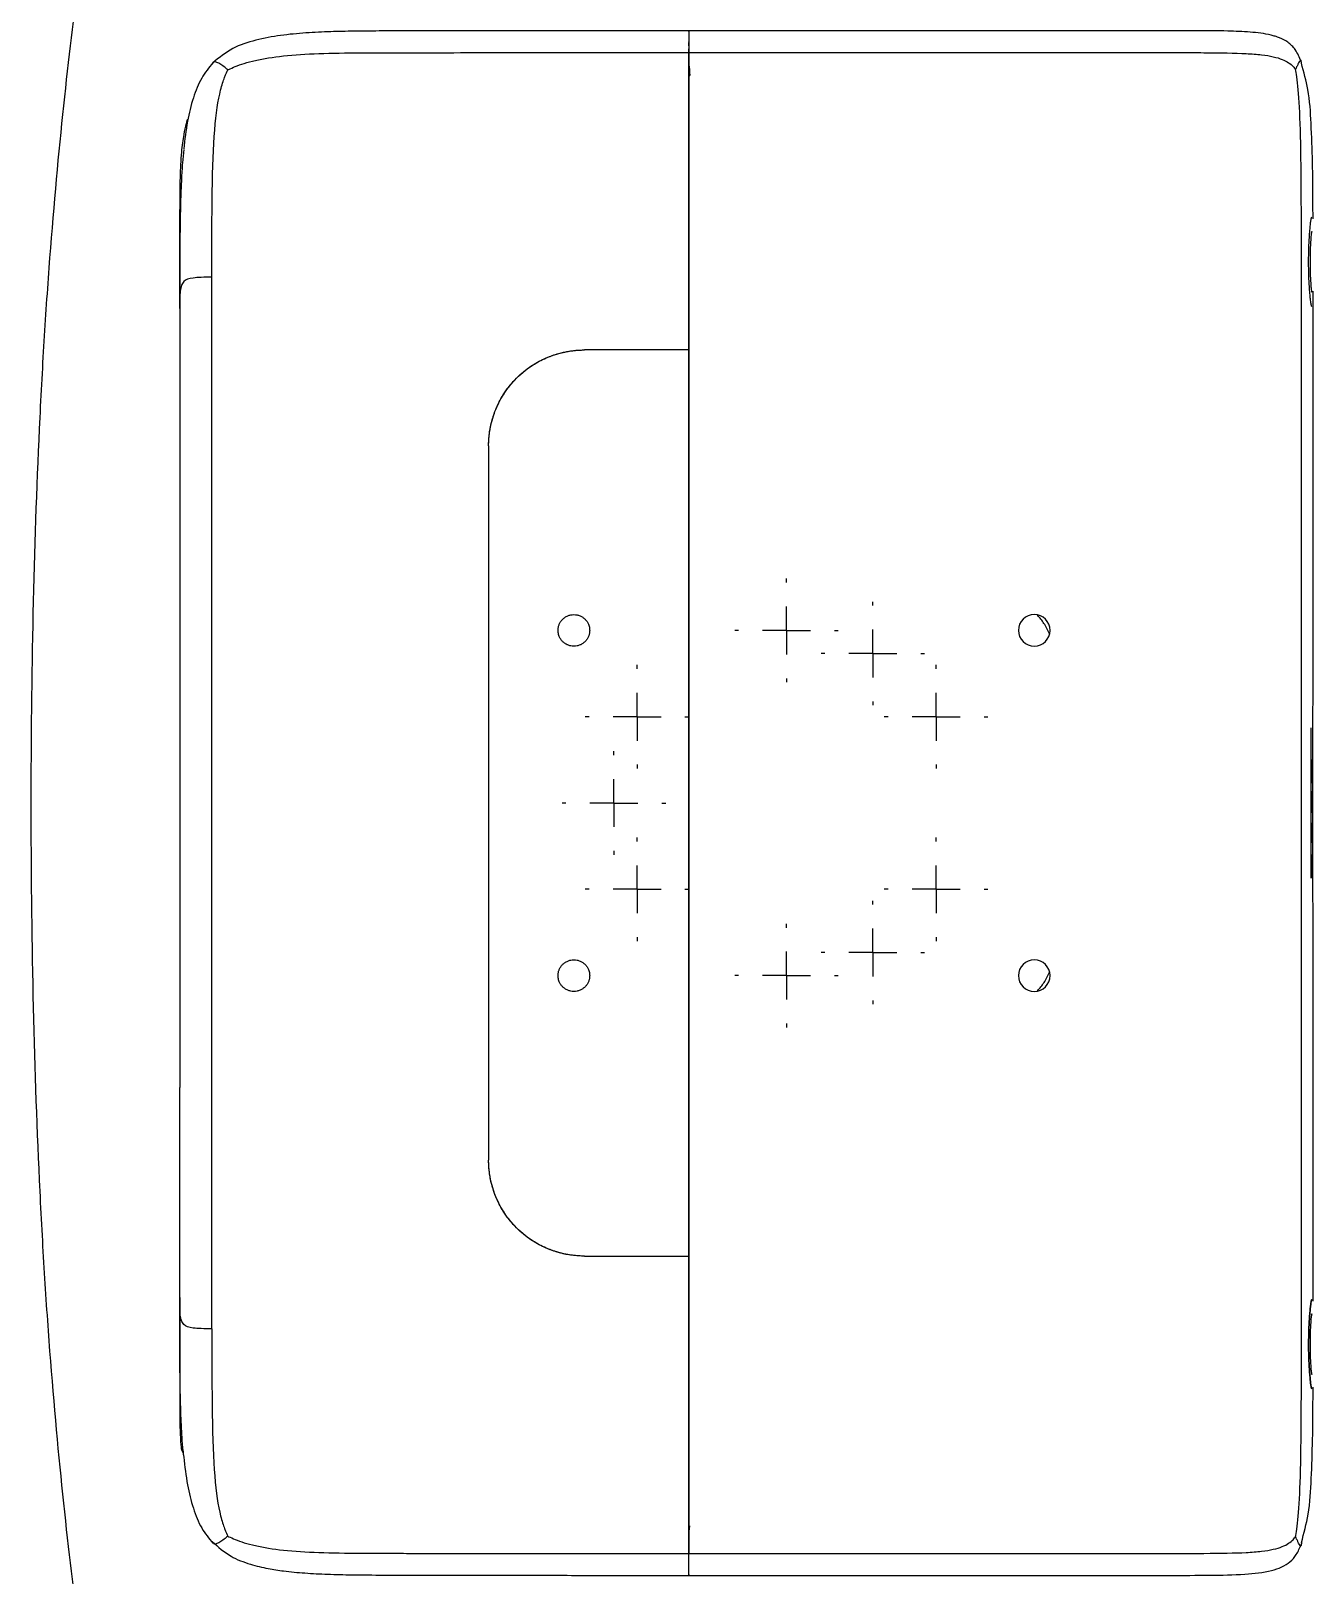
# Model space of a CAD drawing. Header units: millimetres. Extents: x 0 to 1189, y 0 to 841.
# Drawn here: x 110.2 to 177.1, y 275.3 to 355.8 of the extents above; entities that cross this region are included whole.
import ezdxf

# ---------------------------------------------------------------- set-up
doc = ezdxf.new("R2010")
doc.units = ezdxf.units.MM
doc.layers.add('10', color=7, linetype='Continuous')

# ---------------------------------------------------------------- blocks, each defined once
blk = doc.blocks.new('SW_CENTERMARKSYMBOL_9')
at = {"layer": '10', "color": 0}
for p, q in [((0, 2.5), (0, 2.7)), ((0, 0), (0, 1.25)), ((-2.5, 0), (-2.7, 0)), ((0, 0), (-1.25, 0)), ((0, 0), (0, -1.25)), ((0, 0), (1.25, 0)), ((2.5, 0), (2.7, 0)), ((0, -2.5), (0, -2.7))]:
    blk.add_line(p, q, dxfattribs=at)
blk = doc.blocks.new('SW_CENTERMARKSYMBOL_10')
at = {"layer": '10', "color": 0}
for p, q in [((0, 2.5), (0, 2.7)), ((0, 0), (0, 1.25)), ((-2.5, 0), (-2.7, 0)), ((0, 0), (-1.25, 0)), ((0, 0), (0, -1.25)), ((0, 0), (1.25, 0)), ((2.5, 0), (2.7, 0)), ((0, -2.5), (0, -2.7))]:
    blk.add_line(p, q, dxfattribs=at)
blk = doc.blocks.new('SW_CENTERMARKSYMBOL_11')
at = {"layer": '10', "color": 0}
for p, q in [((0, 2.5), (0, 2.7)), ((0, 0), (0, 1.25)), ((-2.5, 0), (-2.7, 0)), ((0, 0), (-1.25, 0)), ((0, 0), (0, -1.25)), ((0, 0), (1.25, 0)), ((2.5, 0), (2.7, 0)), ((0, -2.5), (0, -2.7))]:
    blk.add_line(p, q, dxfattribs=at)
blk = doc.blocks.new('SW_CENTERMARKSYMBOL_12')
at = {"layer": '10', "color": 0}
for p, q in [((0, 2.5), (0, 2.7)), ((0, 0), (0, 1.25)), ((-2.5, 0), (-2.7, 0)), ((0, 0), (-1.25, 0)), ((0, 0), (0, -1.25)), ((0, 0), (1.25, 0)), ((2.5, 0), (2.7, 0)), ((0, -2.5), (0, -2.7))]:
    blk.add_line(p, q, dxfattribs=at)
blk = doc.blocks.new('SW_CENTERMARKSYMBOL_13')
at = {"layer": '10', "color": 0}
for p, q in [((0, 2.5), (0, 2.7)), ((0, 0), (0, 1.25)), ((-2.5, 0), (-2.7, 0)), ((0, 0), (-1.25, 0)), ((0, 0), (0, -1.25)), ((0, 0), (1.25, 0)), ((2.5, 0), (2.7, 0)), ((0, -2.5), (0, -2.7))]:
    blk.add_line(p, q, dxfattribs=at)
blk = doc.blocks.new('SW_CENTERMARKSYMBOL_14')
at = {"layer": '10', "color": 0}
for p, q in [((0, 2.5), (0, 2.7)), ((0, 0), (0, 1.25)), ((-2.5, 0), (-2.7, 0)), ((0, 0), (-1.25, 0)), ((0, 0), (0, -1.25)), ((0, 0), (1.25, 0)), ((2.5, 0), (2.7, 0)), ((0, -2.5), (0, -2.7))]:
    blk.add_line(p, q, dxfattribs=at)
blk = doc.blocks.new('SW_CENTERMARKSYMBOL_15')
at = {"layer": '10', "color": 0}
for p, q in [((0, 2.5), (0, 2.7)), ((0, 0), (0, 1.25)), ((-2.5, 0), (-2.7, 0)), ((0, 0), (-1.25, 0)), ((0, 0), (0, -1.25)), ((0, 0), (1.25, 0)), ((2.5, 0), (2.7, 0)), ((0, -2.5), (0, -2.7))]:
    blk.add_line(p, q, dxfattribs=at)
blk = doc.blocks.new('SW_CENTERMARKSYMBOL_16')
at = {"layer": '10', "color": 0}
for p, q in [((0, 2.5), (0, 2.7)), ((0, 0), (0, 1.25)), ((-2.5, 0), (-2.7, 0)), ((0, 0), (-1.25, 0)), ((0, 0), (0, -1.25)), ((0, 0), (1.25, 0)), ((2.5, 0), (2.7, 0)), ((0, -2.5), (0, -2.7))]:
    blk.add_line(p, q, dxfattribs=at)
blk = doc.blocks.new('SW_CENTERMARKSYMBOL_17')
at = {"layer": '10', "color": 0}
for p, q in [((0, 2.5), (0, 2.7)), ((0, 0), (0, 1.25)), ((-2.5, 0), (-2.7, 0)), ((0, 0), (-1.25, 0)), ((0, 0), (0, -1.25)), ((0, 0), (1.25, 0)), ((2.5, 0), (2.7, 0)), ((0, -2.5), (0, -2.7))]:
    blk.add_line(p, q, dxfattribs=at)

msp = doc.modelspace()

# ---------------------------------------------------------------- linework, layer by layer
at = {"color": 7, "linetype": 'Continuous', "lineweight": 25}
for p, q in [((144.544, 355.213), (144.535, 355.213)), ((144.535, 355.205), (144.535, 355.21)), ((144.535, 354.564), (144.535, 354.844)), ((144.535, 354.577), (144.535, 354.738)), ((144.535, 353.951), (144.535, 354.237)), ((144.55, 354.058), (144.541, 354.226)), ((117.987, 346.465), (117.992, 346.465)), ((144.535, 291.904), (144.535, 339.15)), ((134.091, 334.15), (134.091, 296.904)), ((134.091, 334.15), (134.091, 296.904)), ((176.976, 317.796), (176.976, 318.208)), ((176.976, 316.146), (176.976, 316.558)), ((176.976, 314.508), (176.976, 314.91)), ((176.976, 313.258), (176.976, 314.496)), ((176.976, 312.846), (176.976, 313.246)), ((117.987, 284.589), (117.992, 284.589)), ((144.537, 278.157), (144.535, 277.801)), ((144.536, 277.386), (144.574, 277.846))]:
    msp.add_line(p, q, dxfattribs=at)
at = {"color": 7, "linetype": 'Continuous', "lineweight": 25, "flags": 128}
msp.add_lwpolyline([(144.535, 353.141), (144.535, 353.141), (144.535, 353.36)], dxfattribs=at)
at = {"color": 7, "linetype": 'Continuous', "lineweight": 25}
for centre, start, end in [((162.535, 324.527), 0, 180), ((162.535, 324.527), 180, 0), ((162.535, 306.527), 0, 180), ((162.535, 306.527), 180, 0)]:
    msp.add_arc(centre, 0.825, start, end, dxfattribs=at)
for points, knots in [([(114.658, 370.658), (114.621, 370.461), (114.558, 370.128), (114.441, 369.5), (114.399, 369.27), (114.309, 368.777), (114.261, 368.514), (114.111, 367.676), (114.003, 367.053), (113.773, 365.69), (113.652, 364.949), (113.275, 362.551), (113.005, 360.719), (112.461, 356.615), (111.911, 352.077), (111.419, 346.773), (111.096, 342.546), (110.996, 341.096), (110.815, 338.12), (110.407, 330.497), (110.081, 315.452), (110.407, 300.407), (110.815, 292.784), (110.996, 289.809), (111.096, 288.358), (111.419, 284.132), (111.911, 278.828), (112.461, 274.289), (113.005, 270.185), (113.275, 268.353), (113.652, 265.955), (113.773, 265.214), (114.003, 263.851), (114.111, 263.229), (114.261, 262.39), (114.309, 262.127), (114.399, 261.634), (114.441, 261.404), (114.558, 260.776), (114.621, 260.443), (114.658, 260.247)], [0, 0, 0, 0, 0.03125, 0.03125, 0.046875, 0.046875, 0.0625, 0.0625, 0.09375, 0.09375, 0.125, 0.125, 0.1875, 0.1875, 0.25, 0.3125, 0.3125, 0.34375, 0.34375, 0.375, 0.5, 0.625, 0.65625, 0.65625, 0.6875, 0.6875, 0.75, 0.8125, 0.8125, 0.875, 0.875, 0.90625, 0.90625, 0.9375, 0.9375, 0.953125, 0.953125, 0.96875, 0.96875, 1, 1, 1, 1]), ([(114.658, 370.658), (114.621, 370.461), (114.558, 370.128), (114.441, 369.5), (114.399, 369.27), (114.309, 368.777), (114.261, 368.514), (114.111, 367.676), (114.003, 367.053), (113.773, 365.69), (113.652, 364.949), (113.275, 362.551), (113.005, 360.719), (112.461, 356.615), (111.911, 352.077), (111.419, 346.773), (111.096, 342.546), (110.996, 341.096), (110.815, 338.12), (110.407, 330.497), (110.081, 315.452), (110.407, 300.407), (110.815, 292.784), (110.996, 289.809), (111.096, 288.358), (111.419, 284.132), (111.911, 278.828), (112.461, 274.289), (113.005, 270.185), (113.275, 268.353), (113.652, 265.955), (113.773, 265.214), (114.003, 263.851), (114.111, 263.229), (114.261, 262.39), (114.309, 262.127), (114.399, 261.634), (114.441, 261.404), (114.558, 260.776), (114.621, 260.443), (114.658, 260.247)], [0, 0, 0, 0, 0.03125, 0.03125, 0.046875, 0.046875, 0.0625, 0.0625, 0.09375, 0.09375, 0.125, 0.125, 0.1875, 0.1875, 0.25, 0.3125, 0.3125, 0.34375, 0.34375, 0.375, 0.5, 0.625, 0.65625, 0.65625, 0.6875, 0.6875, 0.75, 0.8125, 0.8125, 0.875, 0.875, 0.90625, 0.90625, 0.9375, 0.9375, 0.953125, 0.953125, 0.96875, 0.96875, 1, 1, 1, 1]), ([(144.535, 355.797), (143.13, 355.797), (140.525, 355.797), (136.93, 355.796), (133.953, 355.793), (131.581, 355.79), (129.79, 355.786), (128.35, 355.782), (127.101, 355.773), (125.83, 355.747), (124.554, 355.688), (123.244, 355.567), (121.96, 355.329), (120.713, 354.931), (120.046, 354.391), (119.714, 354.122)], [0, 0, 0, 0, 0.166638, 0.30917, 0.426651, 0.519902, 0.590758, 0.639284, 0.691002, 0.739151, 0.790632, 0.843766, 0.896798, 0.94857, 1, 1, 1, 1]), ([(144.535, 355.796), (144.535, 355.796), (144.535, 355.819), (144.535, 355.724), (144.535, 355.455), (144.535, 354.909), (144.535, 354.653)], [0, 0, 0, 0, 0.007886, 0.373636, 0.706015, 1, 1, 1, 1]), ([(176.461, 354.184), (176.367, 354.401), (176.203, 354.781), (175.813, 355.184), (175.426, 355.395), (175.112, 355.504), (174.608, 355.639), (173.773, 355.735), (172.45, 355.789), (170.754, 355.798), (168.548, 355.796), (165.898, 355.797), (163.021, 355.797), (160.079, 355.797), (157.245, 355.797), (154.581, 355.797), (152.234, 355.797), (150.394, 355.797), (149.012, 355.797), (148.047, 355.797), (147.34, 355.797), (146.697, 355.797), (145.791, 355.797), (145.026, 355.797), (144.535, 355.797)], [0, 0, 0, 0, 0.031116, 0.054503, 0.072553, 0.080137, 0.086972, 0.120136, 0.155098, 0.206661, 0.273041, 0.354043, 0.445699, 0.532555, 0.619387, 0.701307, 0.772853, 0.831067, 0.867277, 0.897443, 0.918161, 0.931001, 0.955663, 1, 1, 1, 1]), ([(144.535, 355.753), (144.535, 355.765), (144.535, 355.788), (144.535, 355.588), (144.535, 355.276), (144.535, 354.854), (144.535, 354.653)], [0, 0, 0, 0, 0.2926054, 0.5496481, 0.7852159, 1, 1, 1, 1]), ([(120.502, 353.755), (120.562, 353.786), (120.661, 353.834), (120.91, 353.941), (121.058, 353.998), (121.391, 354.107), (121.576, 354.161), (121.981, 354.26), (122.201, 354.306), (122.91, 354.431), (123.45, 354.496), (124.652, 354.585), (125.975, 354.637), (127.691, 354.647), (128.759, 354.648), (129.03, 354.648), (129.098, 354.649), (129.114, 354.649), (129.12, 354.649), (129.125, 354.649), (129.143, 354.649), (129.211, 354.649), (129.485, 354.649), (130.594, 354.65), (135.262, 354.653), (140.414, 354.653), (144.535, 354.653)], [0, 0, 0, 0, 0.03125, 0.03125, 0.0625, 0.0625, 0.09375, 0.09375, 0.125, 0.125, 0.1875, 0.1875, 0.25, 0.3125, 0.328125, 0.332031, 0.333008, 0.333252, 0.333252, 0.333496, 0.333984, 0.335937, 0.34375, 0.375, 0.5, 1, 1, 1, 1]), ([(144.535, 339.15), (144.535, 340.312), (144.535, 341.412), (144.535, 343.465), (144.535, 344.417), (144.535, 347.059), (144.535, 351.496), (144.535, 353.766), (144.535, 354.653)], [0, 0, 0, 0, 0.125, 0.125, 0.25, 0.25, 0.5, 1, 1, 1, 1]), ([(144.535, 354.653), (145.264, 354.653), (146.084, 354.653), (146.629, 354.653), (146.691, 354.653), (146.701, 354.653), (146.703, 354.653), (146.706, 354.653), (146.714, 354.653), (146.736, 354.653), (146.809, 354.653), (146.974, 354.653), (147.425, 354.653), (148.569, 354.653), (150.395, 354.653), (151.219, 354.653), (151.677, 354.653), (153.204, 354.653), (156.829, 354.653), (162.954, 354.653), (167.02, 354.653), (168.84, 354.653), (169.412, 354.653), (170.464, 354.653), (171.91, 354.652), (173.357, 354.629), (174.147, 354.568), (174.615, 354.514), (174.819, 354.48), (175.357, 354.358), (175.613, 354.25), (175.893, 354.065), (175.969, 354), (176.09, 353.874), (176.135, 353.815), (176.16, 353.779)], [0, 0, 0, 0, 0.125, 0.140625, 0.142578, 0.142578, 0.143555, 0.143555, 0.144531, 0.148438, 0.15625, 0.1875, 0.25, 0.375, 0.40625, 0.40625, 0.4375, 0.4375, 0.5, 0.625, 0.6875, 0.6875, 0.71875, 0.71875, 0.75, 0.8125, 0.84375, 0.84375, 0.875, 0.875, 0.9375, 0.9375, 0.96875, 0.96875, 1, 1, 1, 1]), ([(119.714, 354.122), (119.507, 353.869), (119.077, 353.34), (118.663, 352.277), (118.359, 351.036), (118.25, 350.119), (118.193, 349.636)], [0, 0, 0, 0, 0.217536, 0.452578, 0.711559, 1, 1, 1, 1]), ([(119.664, 342.948), (119.664, 346.345), (119.664, 350.123), (120.041, 352.519), (120.325, 353.401), (120.463, 353.681), (120.502, 353.755)], [0, 0, 0, 0, 0.5, 0.75, 0.875, 1, 1, 1, 1]), ([(144.535, 354.211), (144.535, 354.185), (144.535, 354.136), (144.535, 354.063), (144.535, 353.996), (144.535, 353.937), (144.535, 353.857), (144.535, 353.718), (144.535, 353.584), (144.535, 353.498)], [0, 0, 0, 0, 0.127128, 0.240302, 0.33991, 0.426188, 0.499255, 0.677711, 1, 1, 1, 1]), ([(144.535, 353.498), (144.535, 353.469), (144.535, 353.407), (144.535, 353.306), (144.535, 353.191), (144.535, 353.017), (144.535, 352.817), (144.535, 352.538), (144.535, 352.235), (144.535, 351.878), (144.535, 351.639), (144.535, 351.522)], [0, 0, 0, 0, 0.050525, 0.106866, 0.169326, 0.238285, 0.385218, 0.481239, 0.65965, 0.833162, 1, 1, 1, 1]), ([(176.463, 354.084), (176.463, 354.121), (176.463, 354.215), (176.441, 354.28), (176.378, 354.22), (176.295, 354.068), (176.231, 353.938), (176.18, 353.824), (176.16, 353.779)], [0, 0, 0, 0, 0.189223, 0.478601, 0.734044, 0.846228, 0.938702, 1, 1, 1, 1]), ([(176.16, 277.275), (176.174, 277.348), (176.225, 277.63), (176.329, 278.517), (176.466, 280.921), (176.466, 289.745), (176.466, 315.527), (176.466, 341.309), (176.466, 350.133), (176.329, 352.537), (176.225, 353.424), (176.174, 353.706), (176.16, 353.779)], [0, 0, 0, 0, 0.03125, 0.0625, 0.125, 0.25, 0.5, 0.75, 0.875, 0.9375, 0.96875, 1, 1, 1, 1]), ([(177.072, 345.992), (177.071, 346.263), (177.069, 347.244), (177.054, 348.906), (176.982, 350.879), (176.878, 352.622), (176.593, 353.641), (176.466, 354.095)], [0, 0, 0, 0, 0.099971, 0.361763, 0.609927, 0.826204, 1, 1, 1, 1]), ([(118.39, 351.143), (118.39, 351.152), (118.393, 351.206), (118.311, 350.95), (118.182, 350.376), (118.054, 349.405), (117.987, 348.078), (117.987, 347.035), (117.986, 346.465)], [0, 0, 0, 0, 0.027552, 0.162703, 0.316943, 0.502261, 0.72837, 1, 1, 1, 1]), ([(144.535, 351.522), (144.535, 351.459), (144.535, 351.329), (144.535, 351.131), (144.535, 350.926), (144.535, 350.714), (144.535, 350.496), (144.535, 350.348), (144.535, 350.273)], [0, 0, 0, 0, 0.154533, 0.313745, 0.477771, 0.646742, 0.82078, 1, 1, 1, 1]), ([(144.535, 350.273), (144.535, 350.189), (144.535, 350.016), (144.535, 349.746), (144.535, 349.453), (144.535, 349.138), (144.535, 348.69), (144.535, 348.004), (144.535, 347.431), (144.535, 347.087)], [0, 0, 0, 0, 0.078506, 0.1634099, 0.2551259, 0.354098, 0.4608007, 0.6764016, 1, 1, 1, 1]), ([(144.535, 347.087), (144.535, 346.843), (144.535, 346.355), (144.535, 345.624), (144.535, 344.896), (144.535, 344.176), (144.535, 343.467), (144.535, 343), (144.535, 342.769)], [0, 0, 0, 0, 0.16927, 0.338937, 0.507918, 0.675131, 0.839508, 1, 1, 1, 1]), ([(117.986, 341.309), (117.986, 341.885), (117.986, 342.918), (117.986, 344.242), (117.986, 345.205), (117.986, 345.849), (117.986, 346.264), (117.987, 346.449), (117.986, 346.466), (117.987, 346.465), (117.987, 346.465)], [0, 0, 0, 0, 0.200937, 0.361041, 0.490864, 0.601515, 0.703041, 0.833026, 0.964464, 1, 1, 1, 1]), ([(177.011, 341.418), (177.009, 341.419), (177.006, 341.42), (177.001, 341.427), (176.996, 341.44), (176.99, 341.458), (176.984, 341.483), (176.978, 341.513), (176.971, 341.551), (176.963, 341.605), (176.952, 341.686), (176.938, 341.803), (176.923, 341.942), (176.904, 342.153), (176.882, 342.449), (176.86, 342.857), (176.846, 343.287), (176.84, 343.741), (176.846, 344.195), (176.859, 344.62), (176.881, 345.03), (176.902, 345.329), (176.922, 345.545), (176.935, 345.678), (176.949, 345.795), (176.961, 345.889), (176.973, 345.96), (176.983, 346.01), (176.992, 346.044), (177, 346.065), (177.005, 346.067), (177.007, 346.068)], [0, 0, 0, 0, 0.014455, 0.029248, 0.04438, 0.059852, 0.075662, 0.091812, 0.1083, 0.125128, 0.153977, 0.187403, 0.218682, 0.249961, 0.316635, 0.374388, 0.438737, 0.499847, 0.560509, 0.624851, 0.680842, 0.749941, 0.781278, 0.812617, 0.841884, 0.874893, 0.901618, 0.927491, 0.952512, 0.976682, 1, 1, 1, 1]), ([(177.009, 345.318), (177.008, 345.318), (177.005, 345.317), (177.001, 345.308), (176.996, 345.293), (176.991, 345.27), (176.986, 345.239), (176.977, 345.179), (176.967, 345.084), (176.957, 344.963), (176.944, 344.79), (176.93, 344.524), (176.918, 344.135), (176.913, 343.685), (176.922, 343.145), (176.942, 342.727), (176.964, 342.446), (176.977, 342.313), (176.99, 342.23), (176.997, 342.193), (177.004, 342.172), (177.009, 342.17), (177.011, 342.168)], [0, 0, 0, 0, 0.018534, 0.038032, 0.058497, 0.079926, 0.102321, 0.125681, 0.184309, 0.225089, 0.247987, 0.341013, 0.424571, 0.49866, 0.613995, 0.750468, 0.79075, 0.873876, 0.90881, 0.941476, 0.971873, 1, 1, 1, 1]), ([(176.94, 344.69), (176.938, 344.659), (176.932, 344.546), (176.921, 344.236), (176.912, 343.752), (176.92, 343.263), (176.933, 342.924), (176.941, 342.787), (176.944, 342.733)], [0, 0, 0, 0, 0.057779, 0.210084, 0.476276, 0.744786, 0.898324, 1, 1, 1, 1]), ([(119.664, 342.948), (119.244, 342.94), (118.615, 342.922), (118.222, 342.794), (118.065, 342.524), (118.006, 342.246), (117.986, 341.831), (117.986, 341.539), (117.986, 341.309)], [0, 0, 0, 0, 0.25, 0.5, 0.625, 0.75, 0.875, 1, 1, 1, 1]), ([(144.535, 342.769), (144.535, 342.404), (144.535, 341.637), (144.535, 340.431), (144.535, 339.59), (144.535, 339.15)], [0, 0, 0, 0, 0.3026282, 0.6355593, 1, 1, 1, 1]), ([(177.077, 325.975), (177.077, 326.008), (177.077, 327.522), (177.077, 330.362), (177.077, 334.337), (177.077, 337.411), (177.077, 339.688), (177.077, 341.098), (177.077, 341.922), (177.077, 342.22)], [0, 0, 0, 0, 0.006034, 0.276224, 0.519523, 0.734859, 0.843318, 0.94335, 1, 1, 1, 1]), ([(134.091, 334.15), (134.091, 334.205), (134.092, 334.314), (134.1, 334.477), (134.114, 334.639), (134.132, 334.801), (134.156, 334.963), (134.205, 335.23), (134.296, 335.598), (134.46, 336.057), (134.667, 336.499), (135.002, 337.061), (135.524, 337.702), (136.164, 338.228), (136.729, 338.567), (137.174, 338.777), (137.636, 338.943), (138.033, 339.042), (138.355, 339.098), (138.6, 339.128), (138.845, 339.147), (139.009, 339.149), (139.091, 339.15)], [0, 0, 0, 0, 0.02082, 0.041602, 0.062369, 0.083142, 0.103943, 0.124793, 0.18668, 0.2487, 0.310771, 0.372933, 0.498542, 0.624473, 0.687351, 0.74995, 0.812444, 0.874699, 0.906097, 0.937396, 0.968673, 1, 1, 1, 1]), ([(134.091, 334.15), (134.091, 334.201), (134.092, 334.302), (134.099, 334.455), (134.111, 334.61), (134.128, 334.767), (134.15, 334.925), (134.178, 335.084), (134.211, 335.244), (134.25, 335.406), (134.295, 335.568), (134.346, 335.73), (134.403, 335.893), (134.549, 336.265), (134.876, 336.901), (135.534, 337.727), (136.347, 338.37), (137.036, 338.721), (137.494, 338.893), (137.815, 338.989), (138.137, 339.062), (138.458, 339.113), (138.775, 339.145), (138.986, 339.149), (139.091, 339.15)], [0, 0, 0, 0, 0.019249, 0.038769, 0.058558, 0.078617, 0.098947, 0.119547, 0.140417, 0.161557, 0.182967, 0.204648, 0.226599, 0.24882, 0.357628, 0.498571, 0.649512, 0.749856, 0.793309, 0.836058, 0.878101, 0.919439, 0.960072, 1, 1, 1, 1]), ([(137.71, 324.527), (137.71, 324.549), (137.711, 324.593), (137.719, 324.659), (137.732, 324.723), (137.75, 324.787), (137.785, 324.877), (137.846, 324.991), (137.948, 325.114), (138.071, 325.216), (138.213, 325.293), (138.37, 325.341), (138.535, 325.357), (138.7, 325.341), (138.856, 325.293), (138.998, 325.216), (139.122, 325.114), (139.224, 324.991), (139.292, 324.865), (139.333, 324.745), (139.356, 324.637), (139.358, 324.564), (139.36, 324.527)], [0, 0, 0, 0, 0.02572, 0.051152, 0.076459, 0.101809, 0.127367, 0.188649, 0.250107, 0.311545, 0.372847, 0.436301, 0.50003, 0.563747, 0.627216, 0.688485, 0.749955, 0.811367, 0.872693, 0.915123, 0.957302, 1, 1, 1, 1]), ([(163.325, 324.357), (163.24, 324.54), (163.076, 324.894), (162.824, 325.18), (162.702, 325.318)], [0, 0, 0, 0, 0.519332, 1, 1, 1, 1]), ([(177.077, 304.967), (177.077, 305.018), (177.077, 305.271), (177.076, 306.128), (177.077, 307.507), (177.075, 309.226), (177.069, 310.884), (177.063, 312.287), (177.06, 313.305), (177.057, 314.182), (177.056, 314.907), (177.055, 315.683), (177.057, 316.709), (177.061, 318.172), (177.067, 319.539), (177.071, 320.654), (177.074, 321.424), (177.075, 322.158), (177.076, 322.85), (177.077, 323.824), (177.076, 324.918), (177.077, 325.733), (177.077, 325.958), (177.077, 325.975)], [0, 0, 0, 0, 0.020848, 0.101703, 0.182558, 0.263418, 0.344253, 0.388556, 0.426987, 0.459544, 0.486227, 0.507033, 0.544965, 0.599202, 0.669724, 0.7021, 0.734479, 0.766861, 0.799247, 0.831637, 0.912492, 0.993347, 1, 1, 1, 1]), ([(139.36, 324.527), (139.359, 324.505), (139.358, 324.461), (139.35, 324.395), (139.337, 324.331), (139.319, 324.267), (139.285, 324.177), (139.224, 324.063), (139.122, 323.94), (138.998, 323.838), (138.856, 323.761), (138.7, 323.713), (138.535, 323.697), (138.37, 323.713), (138.213, 323.761), (138.071, 323.838), (137.948, 323.94), (137.846, 324.063), (137.778, 324.19), (137.736, 324.309), (137.714, 324.417), (137.711, 324.49), (137.71, 324.527)], [0, 0, 0, 0, 0.025729, 0.051166, 0.076474, 0.10182, 0.127368, 0.188666, 0.250105, 0.311539, 0.372844, 0.436289, 0.50003, 0.563762, 0.627213, 0.68853, 0.749954, 0.811417, 0.872693, 0.915141, 0.957322, 1, 1, 1, 1]), ([(176.976, 318.208), (176.976, 318.209), (176.976, 318.21), (176.976, 318.218), (176.976, 318.231), (176.976, 318.256), (176.976, 318.301), (176.976, 318.378), (176.976, 318.472), (176.976, 318.617), (176.976, 318.827), (176.976, 319.037), (176.976, 319.182), (176.976, 319.276), (176.976, 319.353), (176.976, 319.407), (176.976, 319.44), (176.976, 319.444), (176.976, 319.446)], [0, 0, 0, 0, 0.029386, 0.05853, 0.087678, 0.117074, 0.180364, 0.24375, 0.307274, 0.370949, 0.500062, 0.629174, 0.692843, 0.756373, 0.819755, 0.883049, 0.941529, 1, 1, 1, 1]), ([(176.976, 316.558), (176.976, 316.559), (176.976, 316.559), (176.975, 316.565), (176.975, 316.574), (176.975, 316.588), (176.975, 316.613), (176.975, 316.658), (176.974, 316.735), (176.974, 316.829), (176.974, 316.973), (176.973, 317.177), (176.974, 317.381), (176.974, 317.525), (176.974, 317.619), (176.975, 317.696), (176.975, 317.746), (176.975, 317.777), (176.976, 317.793), (176.976, 317.795), (176.976, 317.796)], [0, 0, 0, 0, 0.0250862, 0.0499475, 0.074735, 0.0996015, 0.1246985, 0.1869244, 0.2492072, 0.3120351, 0.3749295, 0.5000282, 0.6251389, 0.6880289, 0.7508729, 0.8131406, 0.8753695, 0.917034, 0.9583424, 1, 1, 1, 1]), ([(176.976, 317.796), (176.976, 317.795), (176.976, 317.795), (176.976, 317.789), (176.976, 317.78), (176.976, 317.766), (176.976, 317.746), (176.976, 317.715), (176.976, 317.671), (176.976, 317.634), (176.976, 317.616)], [0, 0, 0, 0, 0.1006458, 0.2003643, 0.2997738, 0.3994988, 0.5001581, 0.6673296, 0.832966, 1, 1, 1, 1]), ([(176.976, 316.558), (176.976, 316.559), (176.976, 316.559), (176.976, 316.565), (176.976, 316.575), (176.976, 316.588), (176.976, 316.613), (176.976, 316.659), (176.976, 316.737), (176.976, 316.831), (176.976, 316.974), (176.976, 317.177), (176.976, 317.38), (176.976, 317.523), (176.976, 317.617), (176.976, 317.695), (176.976, 317.746), (176.976, 317.776), (176.976, 317.793), (176.976, 317.795), (176.976, 317.796)], [0, 0, 0, 0, 0.025205, 0.050183, 0.075087, 0.10007, 0.125288, 0.187796, 0.250406, 0.312891, 0.375524, 0.500029, 0.624533, 0.687155, 0.749651, 0.812251, 0.874769, 0.916636, 0.958141, 1, 1, 1, 1]), ([(176.976, 317.796), (176.976, 317.795), (176.976, 317.795), (176.976, 317.789), (176.976, 317.779), (176.976, 317.766), (176.976, 317.741), (176.976, 317.695), (176.976, 317.617), (176.976, 317.523), (176.976, 317.38), (176.976, 317.177), (176.976, 316.974), (176.976, 316.831), (176.976, 316.737), (176.976, 316.659), (176.976, 316.608), (176.976, 316.578), (176.976, 316.561), (176.976, 316.559), (176.976, 316.558)], [0, 0, 0, 0, 0.025218, 0.050197, 0.075095, 0.100073, 0.125288, 0.187884, 0.250406, 0.313024, 0.375525, 0.500029, 0.624532, 0.687017, 0.749651, 0.812157, 0.874769, 0.916627, 0.958124, 1, 1, 1, 1]), ([(176.976, 316.146), (176.976, 316.136), (176.976, 316.118), (176.976, 315.972), (176.976, 315.765), (176.976, 315.519), (176.976, 315.278), (176.976, 315.096), (176.976, 315.037), (176.976, 315.017)], [0, 0, 0, 0, 0.153884, 0.307768, 0.461652, 0.615536, 0.76942, 0.923304, 1, 1, 1, 1]), ([(176.976, 314.908), (176.976, 314.91), (176.976, 314.912), (176.976, 314.921), (176.976, 314.936), (176.976, 314.956), (176.976, 314.982), (176.976, 315.012), (176.976, 315.048), (176.976, 315.131), (176.976, 315.287), (176.976, 315.536), (176.976, 315.784), (176.976, 315.953), (176.976, 316.053), (176.976, 316.107), (176.976, 316.14), (176.976, 316.144), (176.976, 316.146)], [0, 0, 0, 0, 0.031504, 0.062199, 0.092346, 0.122219, 0.152105, 0.18229, 0.213052, 0.244658, 0.372364, 0.500572, 0.628775, 0.756562, 0.818589, 0.878352, 0.938084, 1, 1, 1, 1]), ([(176.976, 313.258), (176.976, 313.259), (176.976, 313.26), (176.975, 313.269), (176.975, 313.282), (176.975, 313.302), (176.975, 313.328), (176.975, 313.359), (176.974, 313.395), (176.974, 313.46), (176.974, 313.562), (176.973, 313.714), (176.973, 313.903), (176.974, 314.123), (176.974, 314.293), (176.975, 314.397), (176.975, 314.455), (176.975, 314.49), (176.976, 314.494), (176.976, 314.496)], [0, 0, 0, 0, 0.0322018, 0.063512, 0.0942146, 0.1246121, 0.1550175, 0.1857451, 0.2171004, 0.2493724, 0.3340429, 0.4157353, 0.5006083, 0.6258062, 0.7508965, 0.8144336, 0.8754851, 0.9365222, 1, 1, 1, 1]), ([(176.976, 314.496), (176.976, 314.488), (176.976, 314.477), (176.976, 314.401), (176.976, 314.321), (176.976, 314.222), (176.976, 314.076), (176.976, 313.877), (176.976, 313.678), (176.976, 313.538), (176.976, 313.481), (176.976, 313.456)], [0, 0, 0, 0, 0.1626103, 0.2496812, 0.3384699, 0.4273289, 0.514593, 0.6777792, 0.8419189, 0.9292704, 1, 1, 1, 1]), ([(176.976, 311.608), (176.976, 311.61), (176.976, 311.612), (176.976, 311.621), (176.976, 311.636), (176.976, 311.656), (176.976, 311.682), (176.976, 311.712), (176.976, 311.748), (176.976, 311.831), (176.976, 311.987), (176.976, 312.236), (176.976, 312.484), (176.976, 312.653), (176.976, 312.753), (176.976, 312.807), (176.976, 312.84), (176.976, 312.844), (176.976, 312.846)], [0, 0, 0, 0, 0.0315, 0.062192, 0.092336, 0.122208, 0.152094, 0.182281, 0.213047, 0.244658, 0.37236, 0.500573, 0.62877, 0.756562, 0.818581, 0.878342, 0.938077, 1, 1, 1, 1]), ([(176.976, 312.846), (176.976, 312.845), (176.976, 312.845), (176.976, 312.837), (176.976, 312.826), (176.976, 312.81), (176.976, 312.79), (176.976, 312.765), (176.976, 312.735), (176.976, 312.701), (176.976, 312.637), (176.976, 312.536), (176.976, 312.383), (176.976, 312.193), (176.976, 311.973), (176.976, 311.803), (176.976, 311.7), (176.976, 311.644), (176.976, 311.611), (176.976, 311.609), (176.976, 311.608)], [0, 0, 0, 0, 0.028964, 0.057116, 0.084673, 0.111866, 0.138933, 0.166113, 0.193643, 0.22175, 0.250644, 0.335169, 0.416412, 0.500621, 0.624878, 0.749676, 0.813521, 0.874744, 0.93601, 1, 1, 1, 1]), ([(137.71, 306.527), (137.71, 306.549), (137.711, 306.593), (137.719, 306.659), (137.732, 306.723), (137.75, 306.787), (137.785, 306.877), (137.846, 306.991), (137.948, 307.114), (138.071, 307.216), (138.213, 307.293), (138.37, 307.341), (138.535, 307.357), (138.7, 307.341), (138.856, 307.293), (138.998, 307.216), (139.122, 307.114), (139.224, 306.991), (139.292, 306.865), (139.333, 306.745), (139.356, 306.637), (139.358, 306.564), (139.36, 306.527)], [0, 0, 0, 0, 0.025717, 0.051148, 0.076457, 0.101808, 0.127367, 0.188632, 0.250107, 0.311519, 0.372847, 0.436287, 0.50003, 0.56376, 0.627216, 0.68851, 0.749955, 0.811383, 0.872693, 0.915125, 0.957306, 1, 1, 1, 1]), ([(139.36, 306.527), (139.359, 306.505), (139.358, 306.461), (139.35, 306.395), (139.337, 306.331), (139.319, 306.267), (139.285, 306.177), (139.224, 306.063), (139.122, 305.94), (138.998, 305.838), (138.856, 305.761), (138.7, 305.713), (138.535, 305.697), (138.37, 305.713), (138.213, 305.761), (138.071, 305.838), (137.948, 305.94), (137.846, 306.063), (137.778, 306.19), (137.736, 306.309), (137.714, 306.417), (137.711, 306.49), (137.71, 306.527)], [0, 0, 0, 0, 0.025732, 0.051169, 0.076477, 0.101821, 0.127368, 0.188683, 0.250106, 0.311565, 0.372844, 0.436302, 0.50003, 0.563748, 0.627213, 0.688505, 0.749954, 0.8114, 0.872693, 0.915139, 0.957318, 1, 1, 1, 1]), ([(162.702, 305.735), (162.824, 305.873), (163.078, 306.163), (163.243, 306.519), (163.329, 306.705)], [0, 0, 0, 0, 0.477236, 1, 1, 1, 1]), ([(177.077, 289.56), (177.077, 289.795), (177.077, 290.68), (177.077, 292.349), (177.077, 294.649), (177.077, 297.619), (177.077, 301.092), (177.077, 303.698), (177.077, 304.967)], [0, 0, 0, 0, 0.0477515, 0.1794109, 0.3288996, 0.4976789, 0.7553638, 1, 1, 1, 1]), ([(139.091, 291.904), (139.036, 291.904), (138.927, 291.905), (138.763, 291.914), (138.6, 291.927), (138.437, 291.946), (138.275, 291.97), (138.007, 292.019), (137.636, 292.111), (137.174, 292.277), (136.729, 292.487), (136.164, 292.826), (135.524, 293.352), (135.002, 293.993), (134.667, 294.555), (134.46, 294.997), (134.296, 295.456), (134.198, 295.851), (134.142, 296.171), (134.113, 296.415), (134.094, 296.659), (134.092, 296.822), (134.091, 296.904)], [0, 0, 0, 0, 0.020894, 0.041755, 0.062605, 0.083466, 0.104359, 0.125308, 0.187559, 0.250057, 0.312651, 0.375534, 0.501465, 0.627074, 0.689232, 0.751307, 0.813322, 0.875214, 0.906466, 0.937632, 0.968786, 1, 1, 1, 1]), ([(139.091, 291.904), (139.039, 291.904), (138.934, 291.905), (138.777, 291.913), (138.619, 291.925), (138.459, 291.943), (138.299, 291.966), (138.139, 291.994), (137.978, 292.028), (137.817, 292.067), (137.656, 292.113), (137.496, 292.164), (137.336, 292.221), (136.986, 292.359), (136.347, 292.684), (135.534, 293.327), (134.876, 294.153), (134.522, 294.84), (134.343, 295.321), (134.248, 295.646), (134.175, 295.967), (134.126, 296.285), (134.096, 296.597), (134.092, 296.802), (134.091, 296.904)], [0, 0, 0, 0, 0.019878, 0.039932, 0.060162, 0.080569, 0.101153, 0.121913, 0.142849, 0.163962, 0.185251, 0.206717, 0.228359, 0.250178, 0.35052, 0.501462, 0.642402, 0.751213, 0.795378, 0.838462, 0.880466, 0.92139, 0.961235, 1, 1, 1, 1]), ([(144.535, 276.401), (144.535, 277.288), (144.535, 279.559), (144.535, 283.995), (144.535, 286.637), (144.535, 287.589), (144.535, 289.642), (144.535, 290.742), (144.535, 291.904)], [0, 0, 0, 0, 0.5, 0.75, 0.75, 0.875, 0.875, 1, 1, 1, 1]), ([(144.535, 291.904), (144.535, 291.261), (144.535, 290.055), (144.535, 288.848), (144.535, 288.285)], [0, 0, 0, 0, 0.532939, 1, 1, 1, 1]), ([(119.664, 288.106), (119.244, 288.114), (118.615, 288.133), (118.222, 288.26), (118.065, 288.53), (118.006, 288.808), (117.986, 289.223), (117.986, 289.515), (117.986, 289.745)], [0, 0, 0, 0, 0.25, 0.5, 0.625, 0.75, 0.875, 1, 1, 1, 1]), ([(117.986, 289.745), (117.986, 289.17), (117.986, 288.136), (117.986, 286.812), (117.986, 285.849), (117.986, 285.205), (117.986, 284.79), (117.987, 284.605), (117.986, 284.588), (117.987, 284.589), (117.987, 284.589)], [0, 0, 0, 0, 0.200937, 0.361041, 0.490864, 0.601515, 0.703041, 0.833026, 0.964464, 1, 1, 1, 1]), ([(177.011, 289.636), (177.009, 289.635), (177.007, 289.635), (177.002, 289.629), (176.998, 289.62), (176.994, 289.607), (176.987, 289.583), (176.977, 289.539), (176.965, 289.462), (176.951, 289.365), (176.933, 289.209), (176.909, 288.967), (176.883, 288.614), (176.86, 288.211), (176.846, 287.771), (176.84, 287.312), (176.845, 286.854), (176.86, 286.415), (176.882, 286.01), (176.908, 285.655), (176.931, 285.413), (176.949, 285.256), (176.962, 285.159), (176.975, 285.083), (176.985, 285.033), (176.994, 285.004), (177.001, 284.989), (177.005, 284.987), (177.007, 284.986)], [0, 0, 0, 0, 0.012595, 0.025163, 0.037723, 0.050292, 0.062888, 0.094036, 0.125133, 0.156341, 0.187418, 0.249911, 0.312069, 0.37436, 0.437096, 0.49984, 0.562404, 0.624863, 0.687526, 0.749979, 0.812589, 0.843814, 0.874877, 0.90608, 0.937121, 0.958135, 0.979067, 1, 1, 1, 1]), ([(177.007, 284.986), (177.006, 284.986), (177.004, 284.987), (176.999, 284.992), (176.995, 285.001), (176.991, 285.014), (176.984, 285.038), (176.975, 285.083), (176.962, 285.159), (176.949, 285.256), (176.931, 285.413), (176.908, 285.655), (176.882, 286.01), (176.86, 286.415), (176.845, 286.854), (176.84, 287.312), (176.846, 287.771), (176.86, 288.211), (176.883, 288.614), (176.909, 288.967), (176.933, 289.209), (176.951, 289.365), (176.965, 289.462), (176.977, 289.539), (176.988, 289.588), (176.997, 289.617), (177.004, 289.633), (177.008, 289.635), (177.011, 289.636)], [0, 0, 0, 0, 0.012565, 0.025118, 0.037677, 0.050261, 0.062886, 0.093924, 0.125131, 0.15619, 0.187418, 0.250028, 0.312481, 0.375144, 0.437604, 0.500168, 0.562911, 0.625647, 0.687938, 0.750096, 0.812589, 0.843662, 0.874875, 0.905968, 0.937119, 0.958093, 0.979025, 1, 1, 1, 1]), ([(144.535, 288.285), (144.535, 287.895), (144.535, 287.124), (144.535, 286.091), (144.535, 285.042), (144.535, 284.374), (144.535, 283.967)], [0, 0, 0, 0, 0.2708167, 0.5362446, 0.7174106, 1, 1, 1, 1]), ([(177.011, 288.886), (177.009, 288.885), (177.007, 288.884), (177.002, 288.875), (176.997, 288.86), (176.992, 288.837), (176.987, 288.806), (176.978, 288.745), (176.967, 288.647), (176.957, 288.524), (176.944, 288.349), (176.93, 288.081), (176.918, 287.687), (176.913, 287.236), (176.923, 286.7), (176.942, 286.286), (176.963, 286.009), (176.976, 285.879), (176.988, 285.797), (176.996, 285.76), (177.003, 285.739), (177.007, 285.737), (177.009, 285.736)], [0, 0, 0, 0, 0.018501, 0.0380116, 0.0585317, 0.0800614, 0.1026007, 0.1261494, 0.1864192, 0.2276127, 0.2496931, 0.3434328, 0.4276795, 0.5024356, 0.6167642, 0.7521814, 0.7932238, 0.8743519, 0.9090179, 0.9415148, 0.9718422, 1, 1, 1, 1]), ([(119.664, 288.106), (119.664, 284.709), (119.664, 280.931), (120.041, 278.535), (120.325, 277.653), (120.463, 277.373), (120.502, 277.299)], [0, 0, 0, 0, 0.5, 0.75, 0.875, 1, 1, 1, 1]), ([(176.466, 276.959), (176.6, 277.451), (176.897, 278.542), (176.99, 280.359), (177.061, 282.486), (177.071, 284.096), (177.073, 284.995), (177.073, 285.075)], [0, 0, 0, 0, 0.187328, 0.414972, 0.662227, 0.969558, 1, 1, 1, 1]), ([(117.986, 284.589), (117.987, 284.377), (117.987, 283.934), (117.991, 283.341), (118.003, 282.792), (118.022, 282.348), (118.047, 282.012), (118.076, 281.798), (118.111, 281.706), (118.152, 281.708), (118.179, 281.519), (118.193, 281.417)], [0, 0, 0, 0, 0.078209, 0.163726, 0.260458, 0.370358, 0.468586, 0.577005, 0.698261, 0.83668, 1, 1, 1, 1]), ([(118.193, 281.418), (118.25, 280.935), (118.359, 280.018), (118.663, 278.777), (119.077, 277.714), (119.507, 277.186), (119.714, 276.932)], [0, 0, 0, 0, 0.288441, 0.547422, 0.782464, 1, 1, 1, 1]), ([(119.678, 277.019), (119.989, 276.742), (120.564, 276.231), (121.601, 275.837), (122.532, 275.611), (123.5, 275.465), (124.532, 275.37), (125.724, 275.31), (127.093, 275.28), (128.771, 275.27), (130.899, 275.266), (133.541, 275.261), (136.726, 275.258), (140.452, 275.257), (143.117, 275.257), (144.535, 275.257)], [0, 0, 0, 0, 0.056105, 0.103949, 0.143667, 0.175837, 0.219593, 0.265989, 0.31599, 0.380008, 0.462297, 0.564816, 0.688803, 0.834375, 1, 1, 1, 1]), ([(120.502, 277.299), (120.562, 277.268), (120.661, 277.22), (120.91, 277.113), (121.058, 277.056), (121.391, 276.947), (121.576, 276.893), (121.981, 276.794), (122.201, 276.748), (122.91, 276.623), (123.45, 276.558), (124.652, 276.469), (125.975, 276.417), (127.691, 276.407), (128.759, 276.406), (129.03, 276.406), (129.098, 276.406), (129.114, 276.406), (129.12, 276.406), (129.125, 276.406), (129.143, 276.405), (129.211, 276.405), (129.485, 276.405), (130.594, 276.404), (135.262, 276.401), (140.414, 276.401), (144.535, 276.401)], [0, 0, 0, 0, 0.03125, 0.03125, 0.0625, 0.0625, 0.09375, 0.09375, 0.125, 0.125, 0.1875, 0.1875, 0.25, 0.3125, 0.328125, 0.332031, 0.333008, 0.333252, 0.333252, 0.333496, 0.333984, 0.335937, 0.34375, 0.375, 0.5, 1, 1, 1, 1]), ([(144.535, 277.556), (144.535, 277.522), (144.535, 277.455), (144.535, 277.36), (144.535, 277.265), (144.535, 277.154), (144.535, 277.007), (144.535, 276.903), (144.535, 276.843)], [0, 0, 0, 0, 0.125127, 0.249125, 0.367842, 0.500853, 0.708294, 1, 1, 1, 1]), ([(144.535, 276.401), (145.264, 276.401), (146.084, 276.401), (146.629, 276.401), (146.691, 276.401), (146.701, 276.401), (146.703, 276.401), (146.706, 276.401), (146.714, 276.401), (146.736, 276.401), (146.809, 276.401), (146.974, 276.401), (147.425, 276.401), (148.569, 276.401), (150.395, 276.401), (151.219, 276.401), (151.677, 276.401), (153.204, 276.401), (156.829, 276.401), (162.954, 276.401), (167.02, 276.401), (168.84, 276.401), (169.412, 276.401), (170.464, 276.402), (171.91, 276.402), (173.357, 276.425), (174.147, 276.486), (174.615, 276.54), (174.819, 276.574), (175.357, 276.696), (175.613, 276.804), (175.893, 276.989), (175.969, 277.054), (176.09, 277.18), (176.135, 277.239), (176.16, 277.275)], [0, 0, 0, 0, 0.125, 0.140625, 0.142578, 0.142578, 0.143555, 0.143555, 0.144531, 0.148438, 0.15625, 0.1875, 0.25, 0.375, 0.40625, 0.40625, 0.4375, 0.4375, 0.5, 0.625, 0.6875, 0.6875, 0.71875, 0.71875, 0.75, 0.8125, 0.84375, 0.84375, 0.875, 0.875, 0.9375, 0.9375, 0.96875, 0.96875, 1, 1, 1, 1]), ([(176.463, 276.97), (176.463, 276.933), (176.463, 276.839), (176.441, 276.774), (176.378, 276.834), (176.295, 276.986), (176.231, 277.116), (176.18, 277.23), (176.16, 277.275)], [0, 0, 0, 0, 0.189221, 0.4786, 0.734044, 0.846228, 0.938702, 1, 1, 1, 1]), ([(144.535, 275.257), (145.029, 275.257), (145.795, 275.257), (146.705, 275.257), (147.351, 275.257), (148.08, 275.257), (149.084, 275.257), (150.28, 275.257), (151.804, 275.257), (153.708, 275.257), (156.061, 275.257), (158.632, 275.257), (161.41, 275.257), (164.25, 275.257), (167.005, 275.257), (169.469, 275.258), (171.609, 275.255), (173.406, 275.289), (174.672, 275.416), (175.444, 275.671), (175.889, 275.95), (176.236, 276.351), (176.383, 276.69), (176.461, 276.87)], [0, 0, 0, 0, 0.045037, 0.069811, 0.08291, 0.104048, 0.136214, 0.174317, 0.212964, 0.274942, 0.347762, 0.427151, 0.509115, 0.600682, 0.685757, 0.759968, 0.825146, 0.880472, 0.924621, 0.943287, 0.960935, 0.979207, 1, 1, 1, 1]), ([(144.535, 275.302), (144.535, 275.291), (144.535, 275.271), (144.535, 275.466), (144.535, 275.778), (144.535, 276.2), (144.535, 276.401)], [0, 0, 0, 0, 0.275924, 0.539028, 0.780151, 1, 1, 1, 1]), ([(144.535, 275.282), (144.535, 275.29), (144.535, 275.305), (144.535, 275.604), (144.535, 276.147), (144.535, 276.401)], [0, 0, 0, 0, 0.373254, 0.705836, 1, 1, 1, 1])]:
    msp.add_open_spline(points, degree=3, knots=knots, dxfattribs=at)
for points in [[(144.535, 355.003), (144.535, 355.077), (144.535, 355.128), (144.535, 355.161)], [(144.535, 354.653), (144.535, 353.141), (144.535, 346.466), (144.535, 315.527), (144.535, 284.588), (144.535, 277.913), (144.535, 276.401)], [(144.537, 353.601), (144.538, 353.544), (144.541, 353.484), (144.544, 353.419)], [(144.607, 353.469), (144.58, 353.688), (144.563, 353.865), (144.552, 354.017)], [(119.664, 288.106), (119.664, 291.504), (119.664, 300.058), (119.664, 315.527), (119.664, 330.996), (119.664, 339.55), (119.664, 342.948)], [(117.986, 341.309), (117.986, 338.731), (117.986, 334.864), (117.986, 330.352)], [(144.535, 339.15), (142.707, 339.15), (140.879, 339.15), (139.091, 339.15)], [(144.535, 339.15), (142.707, 339.15), (140.879, 339.15), (139.091, 339.15)], [(117.986, 330.352), (117.986, 325.84), (117.986, 315.527), (117.986, 305.214), (117.986, 300.702)], [(117.986, 289.745), (117.986, 292.323), (117.986, 296.19), (117.986, 300.702)], [(139.091, 291.904), (140.879, 291.904), (142.707, 291.904), (144.535, 291.904)], [(139.091, 291.904), (140.879, 291.904), (142.707, 291.904), (144.535, 291.904)]]:
    msp.add_open_spline(points, degree=3, dxfattribs=at)
at = {"color": 8, "linetype": 'Continuous', "lineweight": 25}
for points, knots in [([(120.502, 353.755), (120.432, 353.811), (120.26, 353.947), (120.049, 354.088), (119.871, 354.171), (119.757, 354.18), (119.737, 354.129), (119.728, 354.108)], [0, 0, 0, 0, 0.13913, 0.338749, 0.571255, 0.829009, 1, 1, 1, 1]), ([(118.206, 349.6), (118.178, 349.369), (118.115, 348.851), (118.075, 348.026), (118.034, 347.103), (118.011, 346.103), (117.996, 345.036), (117.989, 343.915), (117.986, 342.668), (117.986, 341.797), (117.986, 341.309)], [0, 0, 0, 0, 0.083549, 0.186785, 0.296924, 0.416557, 0.547334, 0.682734, 0.822328, 1, 1, 1, 1]), ([(118.21, 281.42), (118.18, 281.663), (118.116, 282.191), (118.075, 283.028), (118.035, 283.952), (118.011, 284.951), (117.996, 286.018), (117.989, 287.139), (117.986, 288.386), (117.986, 289.257), (117.986, 289.745)], [0, 0, 0, 0, 0.087274, 0.19009, 0.299782, 0.418928, 0.549173, 0.684023, 0.823051, 1, 1, 1, 1]), ([(120.502, 277.299), (120.432, 277.243), (120.26, 277.107), (120.049, 276.966), (119.871, 276.883), (119.757, 276.874), (119.737, 276.926), (119.728, 276.946)], [0, 0, 0, 0, 0.138996, 0.338423, 0.570705, 0.828211, 1, 1, 1, 1])]:
    msp.add_open_spline(points, degree=3, knots=knots, dxfattribs=at)

# ---------------------------------------------------------------- block references
at = {"layer": '10'}
for name, p in [('SW_CENTERMARKSYMBOL_13', (149.623, 324.527)), ('SW_CENTERMARKSYMBOL_15', (154.123, 323.321)), ('SW_CENTERMARKSYMBOL_11', (141.829, 320.027)), ('SW_CENTERMARKSYMBOL_12', (157.418, 320.027)), ('SW_CENTERMARKSYMBOL_16', (140.623, 315.527)), ('SW_CENTERMARKSYMBOL_10', (141.829, 311.027)), ('SW_CENTERMARKSYMBOL_9', (157.418, 311.027)), ('SW_CENTERMARKSYMBOL_17', (154.123, 307.733)), ('SW_CENTERMARKSYMBOL_14', (149.623, 306.527))]:
    msp.add_blockref(name, p, dxfattribs=at)

doc.saveas('drawing.dxf')
